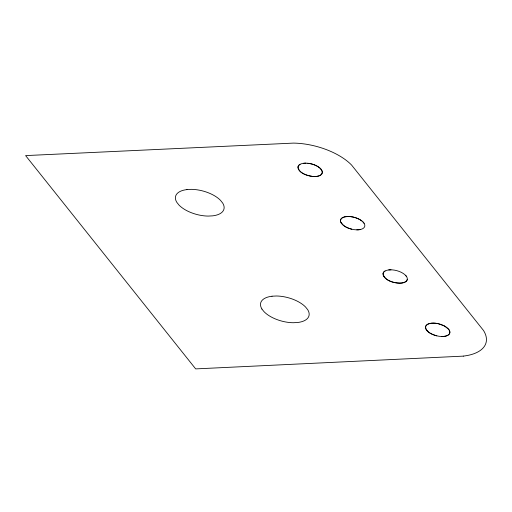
<?xml version="1.0" encoding="UTF-8"?>
<svg xmlns="http://www.w3.org/2000/svg" width="512" height="512" viewBox="0 0 512 512"><rect width="100%" height="100%" fill="white"/><g stroke="black" fill="none" stroke-linecap="round" stroke-linejoin="round"><path stroke-width="0.77" d="M407.322 279.373L406.682 280.832C404.787 282.797 401.926 283.13 399.328 283.174A12.493 6.061 14.9 0 1 384.813 277.677L383.706 276.32M385.075 270.97L383.648 272.134L383.008 273.6C384.576 281.312 394.797 283.341 401.574 283.066A12.493 6.061 14.9 0 0 405.946 275.75A12.493 6.061 14.9 0 0 390.24 269.824A12.493 6.061 14.9 0 0 383.738 276.333M300.045 164.32L298.611 165.485L297.978 166.95C298.867 173.427 306.925 175.494 312.422 176.41A12.474 6.048 14.9 0 0 320.218 175.347L321.645 174.182L322.285 172.717L322.099 171.059L321.101 169.318M303.718 163.258L305.965 163.149M186.938 189.555L191.424 189.344A24.979 12.109 14.9 0 1 220.506 200.352L222.669 203.046A24.979 12.109 14.9 0 1 212.563 215.859L208.09 216.083A24.979 12.109 14.9 0 1 179.027 205.107L176.845 202.381A24.979 12.109 14.9 0 1 186.963 189.594M388.755 269.907L390.995 269.805M271.974 296.205L276.461 295.994A24.979 12.109 14.9 0 1 305.536 306.995L307.706 309.696A24.979 12.109 14.9 0 1 297.6 322.509L293.12 322.733A24.979 12.109 14.9 0 1 264.102 311.75L261.875 309.03M463.322 356.128L195.674 368.896L25.6 155.597L293.466 143.104A49.958 24.218 14.9 0 1 351.584 165.056L483.507 330.477A49.958 24.218 14.9 0 1 463.309 356.109M314.298 176.525L316.538 176.416A12.499 6.061 14.9 0 0 320.909 169.101A12.499 6.061 14.9 0 0 305.203 163.168A12.499 6.061 14.9 0 0 298.694 169.683M356.813 229.843L359.053 229.741A12.493 6.054 14.9 0 0 363.616 222.65L363.021 221.965M441.85 336.493L444.09 336.39A12.493 6.054 14.9 0 0 449.133 329.978L448.051 328.614A12.518 6.074 14.9 0 0 433.485 323.117L431.27 323.232A12.518 6.074 14.9 0 0 426.208 329.645L427.315 331.008M436.806 335.84C432.339 334.515 425.99 332.346 425.53 326.931L426.17 325.466L427.603 324.301L429.709 323.507A12.461 6.042 14.9 0 1 438.566 323.782L444.525 326.035L448.653 329.293A12.55 6.086 14.9 0 1 449.203 334.163A12.518 6.074 14.9 0 1 439.002 336.262A12.518 6.074 14.9 0 1 427.283 330.995M361.869 220.934C357.402 217.69 351.731 216.147 346.24 216.582A12.493 6.054 14.9 0 0 341.229 223.008M405.536 275.29L406.624 276.653M342.278 224.358L341.19 222.995M364.102 223.328L363.616 222.643A12.493 6.054 14.9 0 0 348.493 216.493L344.672 216.858L342.56 217.645A12.544 6.08 14.9 0 0 340.672 221.933L343.424 225.382L345.805 226.944A12.493 6.054 14.9 0 0 351.782 229.19M298.669 169.67L299.757 171.034A12.499 6.061 14.9 0 0 314.304 176.518M307.834 163.264A12.55 6.086 14.9 0 1 321.133 169.325M360.614 229.466A12.48 6.048 14.9 0 1 342.304 224.365M261.952 309.05A24.979 12.109 14.9 0 1 272.045 296.237"/></g></svg>
